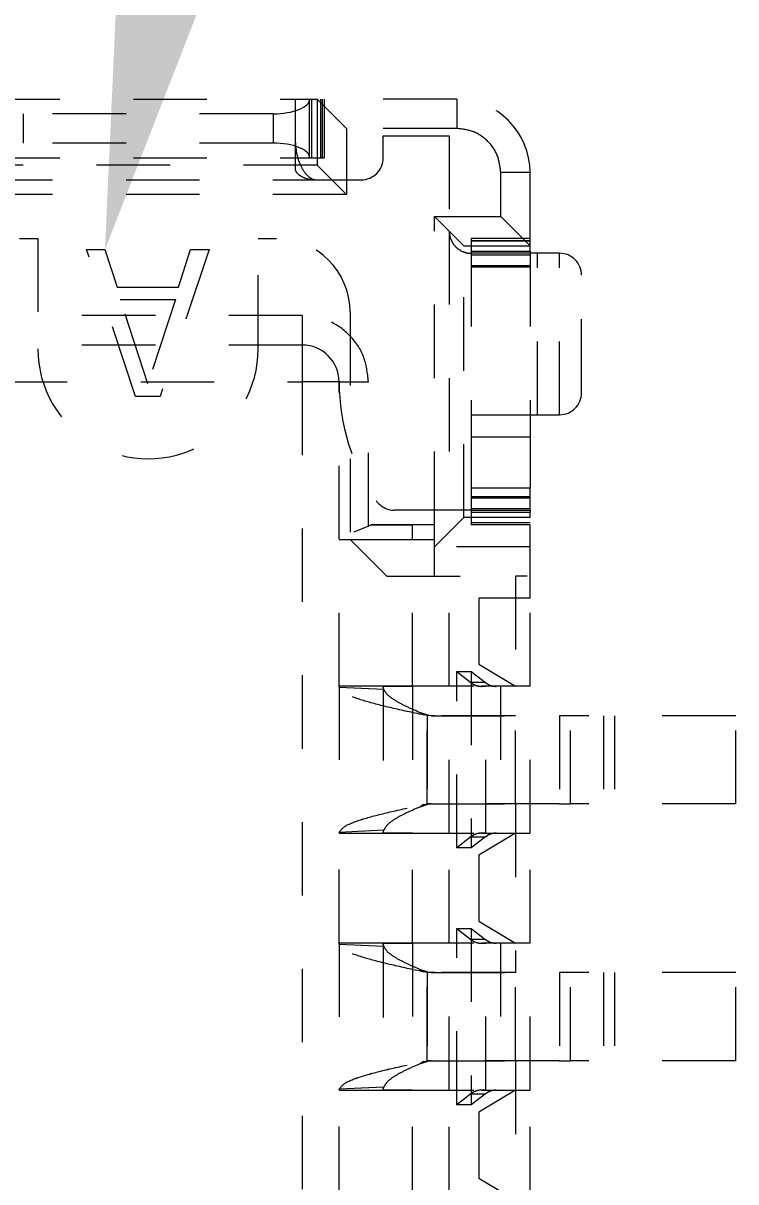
# Model space of a CAD drawing. Header units: millimetres. Extents: x 35 to 332, y 141 to 455.
# Drawn here: x 224.74 to 229.59, y 293.56 to 301.45 of the extents above; entities that cross this region are included whole.
import ezdxf
from ezdxf import colors
from ezdxf.entities.mleader import LeaderData, LeaderLine
from ezdxf.math import Vec2, Vec3

# ---------------------------------------------------------------- set-up
doc = ezdxf.new("R2010")
doc.units = ezdxf.units.MM
doc.linetypes.add('HIDDEN', pattern=[0.2, 0.1, -0.1])
doc.layers.add('00点位图', color=100, linetype='Continuous')
doc.styles.get("Standard").update_dxf_attribs({"font": ''})
doc.styles.get('Standard').set_extended_font_data('SimSun')

# ---------------------------------------------------------------- blocks, each defined once
blk = doc.blocks.new('DFSADVS')
at = {"color": 0, "linetype": 'HIDDEN', "lineweight": 18}
for p, q in [((708.9854, -182.4293), (708.9854, -182.6543)), ((709.1054, -182.4293), (708.9854, -182.4293)), ((709.1054, -182.4293), (709.1054, -182.6543)), ((709.4554, -182.4293), (709.3354, -182.4293)), ((709.3354, -182.4293), (709.3354, -182.6543)), ((709.4554, -182.4293), (709.4554, -182.6543)), ((708.9854, -182.5943), (709.1054, -182.5943)), ((709.3354, -182.5943), (709.4554, -182.5943)), ((708.9854, -182.6092), (709.1054, -182.6092)), ((709.3354, -182.6092), (709.4554, -182.6092)), ((708.5454, -182.6392), (708.3854, -182.6392)), ((709.1054, -182.6543), (708.9854, -182.6543)), ((708.9854, -182.6543), (708.9854, -182.6693)), ((709.1054, -182.6693), (709.1054, -182.6543)), ((709.4554, -182.6543), (709.3354, -182.6543)), ((709.3354, -182.6543), (709.3354, -182.6693)), ((709.4554, -182.6693), (709.4554, -182.6543)), ((708.3554, -182.6693), (708.3554, -182.6993)), ((708.5754, -182.6693), (708.3554, -182.6693)), ((708.5754, -182.6993), (708.5754, -182.6693)), ((708.9854, -182.6693), (709.1054, -182.6693)), ((708.9854, -182.844), (708.9854, -182.6693)), ((709.1054, -182.6693), (709.1054, -182.844)), ((709.3354, -182.6693), (709.4554, -182.6693)), ((709.3354, -182.844), (709.3354, -182.6693)), ((709.4554, -182.6693), (709.4554, -182.844)), ((708.3454, -182.7093), (708.2454, -182.7093)), ((708.2454, -182.7093), (708.2454, -182.7492)), ((708.3454, -182.7093), (708.3054, -182.7492)), ((708.3354, -182.7093), (708.3354, -182.7893)), ((708.3385, -182.7093), (708.3385, -182.7893)), ((708.3387, -182.7093), (708.3387, -182.7893)), ((708.3524, -182.7093), (708.3454, -182.7093)), ((708.3454, -182.7993), (708.3454, -182.7093)), ((708.3524, -182.7893), (708.3524, -182.7093)), ((708.3524, -182.7093), (708.3554, -182.7093)), ((708.5754, -182.6993), (708.3554, -182.6993)), ((708.3554, -182.6993), (708.3554, -182.7893)), ((708.3554, -182.7093), (708.5754, -182.7093)), ((708.3575, -182.7893), (708.3575, -182.7093)), ((708.3723, -182.7893), (708.3723, -182.7093)), ((708.3737, -182.7893), (708.3737, -182.7093)), ((708.5754, -182.7893), (708.5754, -182.6993)), ((708.5754, -182.7093), (708.6054, -182.7093)), ((708.6054, -182.7893), (708.6054, -182.7093)), ((708.6054, -182.7093), (708.6754, -182.7093)), ((708.6754, -182.7093), (708.6754, -182.7893)), ((708.7054, -182.7093), (708.6754, -182.7093)), ((708.6872, -182.7093), (708.6872, -182.7893)), ((708.6886, -182.7893), (708.6886, -182.7093)), ((708.7034, -182.7093), (708.7034, -182.7893)), ((708.7054, -182.7893), (708.7054, -182.7093)), ((708.7054, -182.7093), (708.7085, -182.7093)), ((708.7085, -182.7093), (708.7085, -182.7893)), ((708.7154, -182.7093), (708.7085, -182.7093)), ((708.7154, -182.7093), (708.7154, -182.7993)), ((708.8254, -182.7093), (708.7154, -182.7093)), ((708.7222, -182.7893), (708.7222, -182.7093)), ((708.7224, -182.7893), (708.7224, -182.7093)), ((708.7254, -182.7093), (708.7254, -182.7893)), ((708.7554, -182.7093), (708.7554, -182.8393)), ((708.8254, -182.7093), (708.8254, -182.7293)), ((708.9454, -182.7093), (708.8254, -182.7093)), ((709.1454, -182.7093), (708.9454, -182.7093)), ((708.9454, -182.7093), (708.9454, -182.7293)), ((709.1454, -182.7293), (709.1454, -182.7093)), ((709.2954, -182.7093), (709.1454, -182.7093)), ((709.4954, -182.7093), (709.2954, -182.7093)), ((709.2954, -182.7093), (709.2954, -182.7293)), ((709.4954, -182.7293), (709.4954, -182.7093)), ((709.6454, -182.7093), (709.4954, -182.7093)), ((708.7954, -182.7134), (708.7954, -182.7293)), ((708.7954, -182.9043), (708.7954, -182.7293)), ((708.7954, -182.7293), (708.9854, -182.7293)), ((708.8254, -182.7293), (708.8254, -182.7792)), ((708.9154, -182.7792), (708.9454, -182.7293)), ((708.9454, -182.7293), (708.9454, -182.7494)), ((708.9854, -182.7293), (708.9854, -182.844)), ((709.1054, -182.7293), (708.9854, -182.7293)), ((709.1054, -182.844), (709.1054, -182.7293)), ((709.1054, -182.7293), (709.3354, -182.7293)), ((709.1454, -182.7494), (709.1454, -182.7293)), ((709.1454, -182.7293), (709.1754, -182.7792)), ((709.2654, -182.7792), (709.2954, -182.7293)), ((709.2954, -182.7293), (709.2954, -182.7494)), ((709.3354, -182.7293), (709.3354, -182.844)), ((709.4554, -182.7293), (709.3354, -182.7293)), ((709.4554, -182.844), (709.4554, -182.7293)), ((709.4554, -182.7293), (709.6854, -182.7293)), ((709.4954, -182.7494), (709.4954, -182.7293)), ((709.4954, -182.7293), (709.5254, -182.7792)), ((709.6154, -182.7792), (709.6454, -182.7293)), ((708.3054, -182.7492), (708.2454, -182.7492)), ((708.3054, -182.8393), (708.3054, -182.7492)), ((708.9454, -182.7494), (709.1454, -182.7494)), ((708.9454, -182.7494), (708.9454, -182.7555)), ((708.9454, -182.7555), (708.9454, -182.7755)), ((709.1454, -182.7555), (709.1454, -182.7494)), ((709.1454, -182.7755), (709.1454, -182.7555)), ((709.2954, -182.7494), (709.4954, -182.7494)), ((709.2954, -182.7494), (709.2954, -182.7555)), ((709.2954, -182.7555), (709.2954, -182.7755)), ((709.4954, -182.7555), (709.4954, -182.7494)), ((709.4954, -182.7755), (709.4954, -182.7555)), ((708.9254, -182.7893), (708.9404, -182.7699)), ((708.9404, -182.7699), (708.9404, -182.7899)), ((709.1454, -182.7693), (708.9454, -182.7693)), ((709.1454, -182.7693), (708.9454, -182.7693)), ((708.9454, -182.7755), (708.9454, -182.7693)), ((709.1454, -182.7693), (709.1454, -182.7755)), ((709.1505, -182.7699), (709.1654, -182.7893)), ((709.1505, -182.7899), (709.1505, -182.7699)), ((709.2754, -182.7893), (709.2904, -182.7699)), ((709.2904, -182.7699), (709.2904, -182.7899)), ((709.4954, -182.7693), (709.2954, -182.7693)), ((709.4954, -182.7693), (709.2954, -182.7693)), ((709.2954, -182.7755), (709.2954, -182.7693)), ((709.4954, -182.7693), (709.4954, -182.7755)), ((709.5005, -182.7699), (709.5154, -182.7893)), ((709.5005, -182.7899), (709.5005, -182.7699)), ((708.3354, -182.7893), (708.3385, -182.7893)), ((708.3385, -182.7893), (708.3524, -182.7893)), ((708.3524, -182.7893), (708.3554, -182.7893)), ((708.3554, -182.7893), (708.5754, -182.7893)), ((708.5754, -182.7893), (708.6054, -182.7893)), ((708.6054, -182.7893), (708.6754, -182.7893)), ((708.6754, -182.7893), (708.7054, -182.7893)), ((708.7054, -182.7893), (708.7085, -182.7893)), ((708.7054, -182.7893), (708.7054, -182.8193)), ((708.7085, -182.7893), (708.7224, -182.7893)), ((708.7224, -182.7893), (708.7254, -182.7893)), ((708.8254, -182.7792), (708.9154, -182.7792)), ((708.9254, -182.7893), (709.1654, -182.7893)), ((708.9254, -182.8092), (708.9254, -182.7893)), ((708.9254, -182.8092), (708.9404, -182.7899)), ((708.9454, -182.7859), (708.9454, -182.8193)), ((709.1454, -182.8193), (709.1454, -182.7858)), ((709.1505, -182.7899), (709.1654, -182.8092)), ((709.1654, -182.7893), (709.1654, -182.8092)), ((709.1754, -182.7792), (709.2654, -182.7792)), ((709.2754, -182.8092), (709.2754, -182.7893)), ((709.2754, -182.7893), (709.5154, -182.7893)), ((709.2754, -182.8092), (709.2904, -182.7899)), ((709.2954, -182.7859), (709.2954, -182.8193)), ((709.4954, -182.8193), (709.4954, -182.7858)), ((709.5005, -182.7899), (709.5154, -182.8092)), ((709.5154, -182.7893), (709.5154, -182.8092)), ((709.5254, -182.7792), (709.6154, -182.7792)), ((708.3454, -182.7993), (708.3054, -182.8393)), ((708.7154, -182.7993), (708.3454, -182.7993)), ((708.7554, -182.8393), (708.7154, -182.7993)), ((708.1454, -182.8092), (708.1454, -182.9993)), ((708.1454, -182.8092), (708.1854, -182.8092)), ((708.1854, -182.8092), (708.1854, -182.9593)), ((708.1954, -182.9093), (708.1954, -182.8193)), ((708.1954, -182.8193), (708.3254, -182.8193)), ((708.3254, -182.8193), (708.7054, -182.8193)), ((708.7054, -182.8193), (708.7054, -182.8941)), ((708.9454, -182.8193), (708.7954, -182.8193)), ((709.1654, -182.8092), (708.9254, -182.8092)), ((709.1454, -182.8193), (708.9454, -182.8193)), ((708.9454, -182.8193), (708.9454, -182.8693)), ((709.1454, -182.8693), (709.1454, -182.8193)), ((709.2954, -182.8193), (709.1454, -182.8193)), ((709.5154, -182.8092), (709.2754, -182.8092)), ((709.4954, -182.8193), (709.2954, -182.8193)), ((709.2954, -182.8193), (709.2954, -182.8693)), ((709.4954, -182.8693), (709.4954, -182.8193)), ((709.6454, -182.8193), (709.4954, -182.8193)), ((708.7254, -182.8393), (708.3054, -182.8393)), ((708.7254, -182.8393), (708.7254, -182.9258)), ((708.7554, -182.8393), (708.7254, -182.8393)), ((708.7454, -182.8693), (708.7454, -182.8393)), ((708.7954, -182.8393), (708.7554, -182.8393)), ((708.9844, -182.8493), (708.9815, -182.8586)), ((708.9815, -182.8586), (708.9844, -182.8493)), ((708.9815, -182.8586), (708.9844, -182.8544)), ((708.9844, -182.8544), (708.9815, -182.8586)), ((708.9844, -182.8493), (708.9854, -182.8389)), ((708.9844, -182.8493), (708.9854, -182.8389)), ((708.9852, -182.8492), (708.9844, -182.8544)), ((709.1065, -182.8493), (708.9844, -182.8493)), ((708.9852, -182.8493), (708.9844, -182.8544)), ((708.9854, -182.844), (708.9852, -182.8492)), ((708.9854, -182.844), (708.9852, -182.8493)), ((708.9852, -182.8493), (709.1057, -182.8493)), ((708.9854, -182.8389), (708.9854, -182.844)), ((708.9854, -182.8389), (708.9854, -182.844)), ((709.1054, -182.8493), (708.9854, -182.8493)), ((709.1054, -182.8389), (709.1065, -182.8493)), ((709.1054, -182.844), (709.1054, -182.8389)), ((709.1054, -182.8389), (709.1065, -182.8493)), ((709.1054, -182.844), (709.1054, -182.8389)), ((709.1054, -182.844), (709.1057, -182.8492)), ((709.1057, -182.8493), (709.1054, -182.844)), ((709.1065, -182.8544), (709.1057, -182.8492)), ((709.1065, -182.8544), (709.1057, -182.8493)), ((709.1094, -182.8586), (709.1065, -182.8493)), ((709.1065, -182.8493), (709.1094, -182.8586)), ((709.1065, -182.8544), (709.1094, -182.8586)), ((709.1094, -182.8586), (709.1065, -182.8544)), ((709.3344, -182.8493), (709.3315, -182.8586)), ((709.3315, -182.8586), (709.3344, -182.8493)), ((709.3315, -182.8586), (709.3344, -182.8544)), ((709.3344, -182.8544), (709.3315, -182.8586)), ((709.3344, -182.8493), (709.3354, -182.8389)), ((709.3344, -182.8493), (709.3354, -182.8389)), ((709.3352, -182.8492), (709.3344, -182.8544)), ((709.4565, -182.8493), (709.3344, -182.8493)), ((709.3352, -182.8493), (709.3344, -182.8544)), ((709.3354, -182.844), (709.3352, -182.8492)), ((709.3354, -182.844), (709.3352, -182.8493)), ((709.3352, -182.8493), (709.4557, -182.8493)), ((709.3354, -182.8389), (709.3354, -182.844)), ((709.3354, -182.8389), (709.3354, -182.844)), ((709.4554, -182.8493), (709.3354, -182.8493)), ((709.4554, -182.8389), (709.4565, -182.8493)), ((709.4554, -182.844), (709.4554, -182.8389)), ((709.4554, -182.8389), (709.4565, -182.8493)), ((709.4554, -182.844), (709.4554, -182.8389)), ((709.4554, -182.844), (709.4557, -182.8492)), ((709.4557, -182.8493), (709.4554, -182.844)), ((709.4565, -182.8544), (709.4557, -182.8492)), ((709.4565, -182.8544), (709.4557, -182.8493)), ((709.4594, -182.8586), (709.4565, -182.8493)), ((709.4565, -182.8493), (709.4594, -182.8586)), ((709.4565, -182.8544), (709.4594, -182.8586)), ((709.4594, -182.8586), (709.4565, -182.8544)), ((708.7454, -182.8693), (708.7254, -182.8693)), ((708.7454, -182.9693), (708.7454, -182.8693)), ((708.9454, -182.8693), (708.7454, -182.8693)), ((708.9454, -182.8693), (709.1454, -182.8693)), ((708.9454, -182.8693), (708.9454, -182.9093)), ((709.1454, -182.9093), (709.1454, -182.8693)), ((709.2954, -182.8693), (709.1454, -182.8693)), ((709.2954, -182.8693), (709.4954, -182.8693)), ((709.2954, -182.8693), (709.2954, -182.9093)), ((709.4954, -182.9093), (709.4954, -182.8693)), ((709.6454, -182.8693), (709.4954, -182.8693)), ((708.2254, -182.9093), (708.1954, -182.9093)), ((708.7454, -182.9543), (708.7954, -182.9043)), ((708.9454, -182.9093), (708.9454, -182.9693)), ((708.9465, -182.9093), (708.9454, -182.9093)), ((708.9454, -182.9093), (708.9454, -182.9693)), ((708.9465, -182.9691), (708.9494, -182.9085)), ((708.9494, -182.9085), (708.9465, -182.9093)), ((708.9465, -182.9691), (708.9494, -182.9085)), ((708.9494, -182.9085), (708.9465, -182.9093)), ((708.9465, -182.9093), (709.1444, -182.9093)), ((709.1415, -182.9085), (709.1444, -182.9691)), ((709.1444, -182.9093), (709.1415, -182.9085)), ((709.1444, -182.9093), (709.1415, -182.9085)), ((709.1415, -182.9085), (709.1444, -182.9691)), ((709.1454, -182.9093), (709.1444, -182.9093)), ((709.1454, -182.9693), (709.1454, -182.9093)), ((709.1454, -182.9693), (709.1454, -182.9093)), ((709.2954, -182.9093), (709.2954, -182.9693)), ((709.2965, -182.9093), (709.2954, -182.9093)), ((709.2954, -182.9093), (709.2954, -182.9693)), ((709.2965, -182.9691), (709.2994, -182.9085)), ((709.2994, -182.9085), (709.2965, -182.9093)), ((709.2994, -182.9085), (709.2965, -182.9093)), ((709.2965, -182.9691), (709.2994, -182.9085)), ((709.2965, -182.9093), (709.4944, -182.9093)), ((709.4915, -182.9085), (709.4944, -182.9691)), ((709.4944, -182.9093), (709.4915, -182.9085)), ((709.4944, -182.9093), (709.4915, -182.9085)), ((709.4915, -182.9085), (709.4944, -182.9691)), ((709.4954, -182.9093), (709.4944, -182.9093)), ((709.4954, -182.9693), (709.4954, -182.9093)), ((709.4954, -182.9693), (709.4954, -182.9093)), ((708.5304, -182.9693), (708.5304, -182.9293)), ((708.5304, -182.9693), (708.5304, -182.9293)), ((708.7271, -182.9293), (708.5304, -182.9293)), ((708.7254, -182.9258), (708.7271, -182.9293)), ((708.7271, -182.9293), (708.7354, -182.9492)), ((708.2554, -182.9993), (708.2554, -182.9393)), ((708.1454, -182.9993), (708.1854, -182.9593)), ((708.1854, -182.9593), (708.2754, -182.9593)), ((708.2354, -182.9993), (708.2754, -182.9593)), ((708.2754, -182.9593), (708.2754, -183.4993)), ((708.4354, -182.9543), (708.7454, -182.9543)), ((708.9451, -182.9693), (708.5304, -182.9693)), ((708.5304, -182.9693), (708.5304, -183.0193)), ((708.9465, -182.9691), (708.9457, -182.9693)), ((708.9465, -182.9691), (708.9457, -182.9693)), ((708.9457, -182.9693), (709.1452, -182.9693)), ((709.1444, -182.9691), (709.1452, -182.9693)), ((709.1452, -182.9693), (709.1444, -182.9691)), ((709.2951, -182.9693), (709.1458, -182.9693)), ((709.2965, -182.9691), (709.2957, -182.9693)), ((709.2965, -182.9691), (709.2957, -182.9693)), ((709.2957, -182.9693), (709.4952, -182.9693)), ((709.4944, -182.9691), (709.4952, -182.9693)), ((709.4952, -182.9693), (709.4944, -182.9691)), ((709.6451, -182.9693), (709.4958, -182.9693)), ((708.2254, -182.9893), (708.1454, -182.9893)), ((708.1454, -182.9923), (708.2254, -182.9923)), ((708.2254, -182.9943), (708.1454, -182.9943)), ((708.2254, -182.9923), (708.2254, -182.9893)), ((708.2254, -183.0062), (708.2254, -182.9923)), ((708.1454, -183.0062), (708.1454, -182.9993)), ((708.1454, -182.9993), (708.2354, -182.9993)), ((708.2254, -183.0062), (708.1454, -183.0062)), ((708.1454, -183.0093), (708.1454, -183.0062)), ((708.2254, -183.0093), (708.1454, -183.0093)), ((708.1454, -183.4493), (708.1454, -183.0093)), ((708.2254, -183.0093), (708.2254, -183.0062)), ((708.2254, -183.4493), (708.2254, -183.0093)), ((708.2354, -182.9993), (708.2354, -183.4593)), ((708.2554, -183.4593), (708.2554, -182.9993)), ((708.4404, -183.0193), (708.4804, -183.0193)), ((708.4404, -183.0193), (708.4404, -183.4393)), ((708.4804, -183.0193), (708.5304, -183.0193)), ((708.4804, -183.0193), (708.4804, -183.4393)), ((708.5304, -183.4393), (708.5304, -183.0193)), ((708.5304, -183.0193), (717.9604, -183.0193)), ((708.1454, -183.0292), (708.2254, -183.0292)), ((708.2254, -183.0292), (708.24, -183.0292)), ((708.1654, -183.0592), (708.2054, -183.0592)), ((708.1654, -183.0592), (708.1654, -183.3992)), ((708.2054, -183.0592), (708.2054, -183.3992)), ((708.3354, -183.0793), (708.3354, -183.0543)), ((708.4854, -183.0793), (708.3354, -183.0793)), ((708.3504, -183.1713), (708.3504, -183.1463)), ((708.3504, -183.1463), (708.5504, -183.2129)), ((708.4015, -183.1879), (708.3504, -183.1713)), ((708.4015, -183.2713), (708.4015, -183.1879)), ((708.4185, -183.2671), (708.4185, -183.1921)), ((708.4185, -183.1921), (708.5334, -183.2296)), ((708.5504, -183.2129), (708.5504, -183.2463)), ((708.5334, -183.2296), (708.4185, -183.2671)), ((708.5504, -183.2463), (708.3504, -183.3129)), ((708.3504, -183.2879), (708.4015, -183.2713)), ((708.3504, -183.3129), (708.3504, -183.2879)), ((708.3354, -183.4043), (708.3354, -183.3793)), ((708.3354, -183.3793), (708.4854, -183.3793)), ((708.1654, -183.3992), (708.2054, -183.3992))]:
    blk.add_line(p, q, dxfattribs=at)
for centre, radius, start, end in [((708.3854, -182.6693), 0.03, 90, 180), ((708.5454, -182.6693), 0.03, 0, 90), ((708.2454, -182.8093), 0.1, 90, 180), ((708.9218, -182.7553), 0.0237, 321.7903, 359.5678), ((709.169, -182.7553), 0.0236, 180.3917, 218.2503), ((709.2718, -182.7553), 0.0236, 321.7497, 359.6083), ((709.5191, -182.7553), 0.0236, 180.4167, 218.2516), ((708.9218, -182.7753), 0.0237, 321.7903, 359.5678), ((709.169, -182.7753), 0.0236, 180.3917, 218.2503), ((709.2718, -182.7753), 0.0236, 321.7497, 359.6083), ((709.5191, -182.7753), 0.0236, 180.4167, 218.2516), ((708.6754, -182.8941), 0.03, 304.6222, 0), ((708.2254, -182.9393), 0.03, 0, 90), ((708.5304, -182.684), 0.2852, 270, 304.6222), ((708.4354, -183.0543), 0.1, 90, 180), ((708.5304, -183.0193), 0.05, 90, 180), ((708.4854, -183.2293), 0.15, 270, 90)]:
    blk.add_arc(centre, radius, start, end, dxfattribs=at)
for centre, start_param, end_param in [((708.1454, -183.0593), 4.712389, 6.283185), ((708.2254, -183.0593), 0, 1.570796)]:
    blk.add_ellipse(centre, major_axis=(0, 0.05), ratio=0.4, start_param=start_param, end_param=end_param, dxfattribs=at)
for points, knots in [([(708.2454, -182.7492), (708.2376, -182.7502), (708.2219, -182.752), (708.202, -182.7658), (708.1882, -182.7857), (708.1863, -182.8014), (708.1854, -182.8092)], [0, 0, 0, 0, 0.25002, 0.500031, 0.750019, 1, 1, 1, 1]), ([(708.9404, -182.7699), (708.9418, -182.7677), (708.9448, -182.7632), (708.9452, -182.758), (708.9454, -182.7555)], [0, 0, 0, 0, 0.499956, 1, 1, 1, 1]), ([(709.1454, -182.7555), (709.1457, -182.758), (709.1461, -182.7632), (709.149, -182.7677), (709.1505, -182.7699)], [0, 0, 0, 0, 0.499983, 1, 1, 1, 1]), ([(709.2904, -182.7699), (709.2918, -182.7677), (709.2948, -182.7632), (709.2952, -182.758), (709.2954, -182.7555)], [0, 0, 0, 0, 0.500017, 1, 1, 1, 1]), ([(709.4954, -182.7555), (709.4957, -182.758), (709.4961, -182.7632), (709.4991, -182.7677), (709.5005, -182.7699)], [0, 0, 0, 0, 0.499998, 1, 1, 1, 1]), ([(708.3254, -182.8193), (708.3288, -182.8189), (708.3338, -182.8185), (708.3391, -182.816), (708.3438, -182.8133), (708.3489, -182.8087), (708.353, -182.8018), (708.3549, -182.7957), (708.3555, -182.7913), (708.3554, -182.7894), (708.3554, -182.7893), (708.3554, -182.7893)], [0, 0, 0, 0, 0.156797, 0.234394, 0.273045, 0.412923, 0.553415, 0.676005, 0.805351, 0.952118, 1, 1, 1, 1]), ([(708.9404, -182.7899), (708.9418, -182.7877), (708.9448, -182.7832), (708.9452, -182.778), (708.9454, -182.7755)], [0, 0, 0, 0, 0.499956, 1, 1, 1, 1]), ([(709.1454, -182.7755), (709.1457, -182.778), (709.1461, -182.7832), (709.149, -182.7877), (709.1505, -182.7899)], [0, 0, 0, 0, 0.499983, 1, 1, 1, 1]), ([(709.2904, -182.7899), (709.2918, -182.7877), (709.2948, -182.7832), (709.2952, -182.778), (709.2954, -182.7755)], [0, 0, 0, 0, 0.500017, 1, 1, 1, 1]), ([(709.4954, -182.7755), (709.4957, -182.778), (709.4961, -182.7832), (709.4991, -182.7877), (709.5005, -182.7899)], [0, 0, 0, 0, 0.499998, 1, 1, 1, 1]), ([(708.9454, -182.7981), (708.9454, -182.7988), (708.9454, -182.8048), (708.9454, -182.8124), (708.9454, -182.8193)], [0, 0, 0, 0, 0.108494, 1, 1, 1, 1]), ([(709.1454, -182.8193), (709.1454, -182.8125), (709.1454, -182.8035), (709.1454, -182.7965), (709.1454, -182.7948)], [0, 0, 0, 0, 0.75199, 1, 1, 1, 1]), ([(709.2954, -182.7948), (709.2954, -182.7965), (709.2954, -182.8035), (709.2954, -182.8125), (709.2954, -182.8193)], [0, 0, 0, 0, 0.247717, 1, 1, 1, 1]), ([(709.4954, -182.8193), (709.4954, -182.8125), (709.4954, -182.8035), (709.4954, -182.7965), (709.4954, -182.7948)], [0, 0, 0, 0, 0.75199, 1, 1, 1, 1]), ([(708.9844, -182.8544), (708.9812, -182.8692), (708.9749, -182.8987), (708.9654, -182.9359), (708.956, -182.9624), (708.9497, -182.9669), (708.9465, -182.9691)], [0, 0, 0, 0, 0.25001, 0.499992, 0.750002, 1, 1, 1, 1]), ([(708.9844, -182.8544), (708.9812, -182.8692), (708.9749, -182.8987), (708.9654, -182.9359), (708.956, -182.9624), (708.9497, -182.9669), (708.9465, -182.9691)], [0, 0, 0, 0, 0.249991, 0.499992, 0.750001, 1, 1, 1, 1]), ([(709.1444, -182.9691), (709.1412, -182.9669), (709.1349, -182.9624), (709.1254, -182.9359), (709.116, -182.8987), (709.1097, -182.8692), (709.1065, -182.8544)], [0, 0, 0, 0, 0.249987, 0.499982, 0.749986, 1, 1, 1, 1]), ([(709.1444, -182.9691), (709.1412, -182.9669), (709.1349, -182.9624), (709.1254, -182.9359), (709.116, -182.8987), (709.1097, -182.8692), (709.1065, -182.8544)], [0, 0, 0, 0, 0.250002, 0.500007, 0.74999, 1, 1, 1, 1]), ([(709.3344, -182.8544), (709.3312, -182.8692), (709.3249, -182.8987), (709.3154, -182.9359), (709.306, -182.9624), (709.2997, -182.9669), (709.2965, -182.9691)], [0, 0, 0, 0, 0.250011, 0.499995, 0.750001, 1, 1, 1, 1]), ([(709.3344, -182.8544), (709.3312, -182.8692), (709.3249, -182.8987), (709.3154, -182.9359), (709.306, -182.9624), (709.2997, -182.9669), (709.2965, -182.9691)], [0, 0, 0, 0, 0.2499922, 0.4999946, 0.7499999, 1, 1, 1, 1]), ([(709.4944, -182.9691), (709.4912, -182.9669), (709.4849, -182.9624), (709.4754, -182.9359), (709.466, -182.8987), (709.4597, -182.8692), (709.4565, -182.8544)], [0, 0, 0, 0, 0.249986, 0.49998, 0.749983, 1, 1, 1, 1]), ([(709.4944, -182.9691), (709.4912, -182.9669), (709.4849, -182.9624), (709.4755, -182.9359), (709.466, -182.8987), (709.4597, -182.8692), (709.4565, -182.8544)], [0, 0, 0, 0, 0.249998, 0.500003, 0.74999, 1, 1, 1, 1]), ([(708.7254, -182.9258), (708.7254, -182.9232), (708.7254, -182.9181), (708.7254, -182.9044), (708.7254, -182.8877), (708.7254, -182.8754), (708.7254, -182.8693)], [0, 0, 0, 0, 0.250013, 0.500034, 0.750028, 1, 1, 1, 1]), ([(708.9454, -182.9093), (708.9454, -182.9087), (708.9454, -182.9074), (708.9454, -182.8982), (708.9454, -182.885), (708.9454, -182.8745), (708.9454, -182.8693)], [0, 0, 0, 0, 0.249998, 0.500017, 0.749999, 1, 1, 1, 1]), ([(708.9815, -182.8586), (708.9788, -182.8647), (708.9735, -182.877), (708.9654, -182.8923), (708.9574, -182.9039), (708.9521, -182.907), (708.9494, -182.9085)], [0, 0, 0, 0, 0.249973, 0.499998, 0.750001, 1, 1, 1, 1]), ([(708.9815, -182.8586), (708.9788, -182.8647), (708.9735, -182.877), (708.9654, -182.8923), (708.9574, -182.9039), (708.9521, -182.907), (708.9494, -182.9085)], [0, 0, 0, 0, 0.249973, 0.499998, 0.750001, 1, 1, 1, 1]), ([(709.1094, -182.8586), (709.1121, -182.8647), (709.1174, -182.877), (709.1254, -182.8923), (709.1335, -182.9039), (709.1388, -182.907), (709.1415, -182.9085)], [0, 0, 0, 0, 0.249977, 0.500007, 0.749996, 1, 1, 1, 1]), ([(709.1094, -182.8586), (709.1121, -182.8647), (709.1174, -182.877), (709.1254, -182.8923), (709.1335, -182.9039), (709.1388, -182.907), (709.1415, -182.9085)], [0, 0, 0, 0, 0.249986, 0.500024, 0.750022, 1, 1, 1, 1]), ([(709.1454, -182.8693), (709.1454, -182.8745), (709.1454, -182.885), (709.1454, -182.8982), (709.1454, -182.9074), (709.1454, -182.9087), (709.1454, -182.9093)], [0, 0, 0, 0, 0.250001, 0.499983, 0.750002, 1, 1, 1, 1]), ([(709.2954, -182.9093), (709.2954, -182.9087), (709.2954, -182.9074), (709.2954, -182.8982), (709.2954, -182.885), (709.2954, -182.8745), (709.2954, -182.8693)], [0, 0, 0, 0, 0.249998, 0.500017, 0.749999, 1, 1, 1, 1]), ([(709.3315, -182.8586), (709.3288, -182.8647), (709.3235, -182.877), (709.3154, -182.8923), (709.3074, -182.9039), (709.3021, -182.907), (709.2994, -182.9085)], [0, 0, 0, 0, 0.249977, 0.500007, 0.749996, 1, 1, 1, 1]), ([(709.3315, -182.8586), (709.3288, -182.8647), (709.3235, -182.877), (709.3154, -182.8923), (709.3074, -182.9039), (709.3021, -182.907), (709.2994, -182.9085)], [0, 0, 0, 0, 0.249977, 0.500007, 0.749996, 1, 1, 1, 1]), ([(709.4594, -182.8586), (709.4621, -182.8647), (709.4674, -182.877), (709.4754, -182.8923), (709.4835, -182.9039), (709.4888, -182.907), (709.4915, -182.9085)], [0, 0, 0, 0, 0.249991, 0.500016, 0.750001, 1, 1, 1, 1]), ([(709.4594, -182.8586), (709.4621, -182.8647), (709.4674, -182.877), (709.4754, -182.8923), (709.4835, -182.9039), (709.4888, -182.907), (709.4915, -182.9085)], [0, 0, 0, 0, 0.250004, 0.500042, 0.75004, 1, 1, 1, 1]), ([(709.4954, -182.8693), (709.4954, -182.8745), (709.4954, -182.885), (709.4954, -182.8982), (709.4954, -182.9074), (709.4954, -182.9087), (709.4954, -182.9093)], [0, 0, 0, 0, 0.250001, 0.499983, 0.750002, 1, 1, 1, 1]), ([(708.5304, -182.9293), (708.5187, -182.9306), (708.4951, -182.9333), (708.4653, -182.9541), (708.4445, -182.9839), (708.4418, -183.0075), (708.4404, -183.0193)], [0, 0, 0, 0, 0.249994, 0.5, 0.750006, 1, 1, 1, 1]), ([(708.1988, -183.0292), (708.2056, -183.0288), (708.2184, -183.0281), (708.2356, -183.0224), (708.2469, -183.0153), (708.2526, -183.0091), (708.2551, -183.0036), (708.2554, -183.0005), (708.2554, -182.9993)], [0, 0, 0, 0, 0.316754, 0.601974, 0.754436, 0.869194, 0.948992, 1, 1, 1, 1]), ([(708.24, -183.0292), (708.2409, -183.0291), (708.2426, -183.0289), (708.2457, -183.0271), (708.2494, -183.0232), (708.2537, -183.0148), (708.2553, -183.0062), (708.2554, -183.0003), (708.2554, -182.9993)], [0, 0, 0, 0, 0.081725, 0.163079, 0.296714, 0.521236, 0.918571, 1, 1, 1, 1])]:
    blk.add_open_spline(points, degree=3, knots=knots, dxfattribs=at)

msp = doc.modelspace()

# ---------------------------------------------------------------- block references
at = {"xscale": 5, "yscale": 5, "zscale": 5, "rotation": 270}
msp.add_blockref('DFSADVS', (1141.7362, 3841.6624), dxfattribs=at)

# ---------------------------------------------------------------- leaders
at = {"layer": '00点位图'}
ml = msp.add_multileader_mtext('Standard', dxfattribs=at)
ml.set_content('115', color=256)
ml.set_leader_properties()
ml.build(insert=Vec2(0, 0))
ctx = ml.context
ctx.base_point, ctx.plane_origin = Vec3(238.0273, 322.288), Vec3(225.2966, 299.9102)
notes = []
notes.append((ctx, [(0, (1, 1, 0), (230.0273, 322.288), (1, 0), 8, [(0, [(225.2966, 299.9102)], 0, [])])]))
ctx.mtext.insert, ctx.mtext.defined_height, ctx.mtext.flow_direction = Vec3(240.0273, 324.688), 8, 5
at = {"layer": '00点位图', "color": 0}
ml = msp.add_multileader_mtext('Standard', dxfattribs=at)
ml.set_content('117')
ml.set_leader_properties()
ml.build(insert=Vec2(0, 0))
ctx = ml.context
ctx.base_point, ctx.plane_origin = Vec3(268.695, 293.7037), Vec3(226.1561, 286.1825)
notes.append((ctx, [(0, (1, 1, 0), (260.695, 293.7037), (1, 0), 8, [(0, [(226.1561, 286.1825)], 0, [])])]))
ctx.mtext.insert, ctx.mtext.defined_height, ctx.mtext.flow_direction = Vec3(270.695, 296.1037), 8, 5
for ctx, leaders in notes:
    for number, flags, end, landing, length, lines in leaders:
        leader = LeaderData()
        leader.index, (leader.has_last_leader_line, leader.has_dogleg_vector, leader.attachment_direction) = number, flags
        leader.last_leader_point, leader.dogleg_vector, leader.dogleg_length = Vec3(end), Vec3(landing), length
        for number, points, colour, breaks in lines:
            line = LeaderLine()
            line.index, line.vertices, line.color, line.breaks = number, Vec3.list(points), colors.encode_raw_color(colour), breaks
            leader.lines.append(line)
        ctx.leaders.append(leader)

doc.saveas('drawing.dxf')
